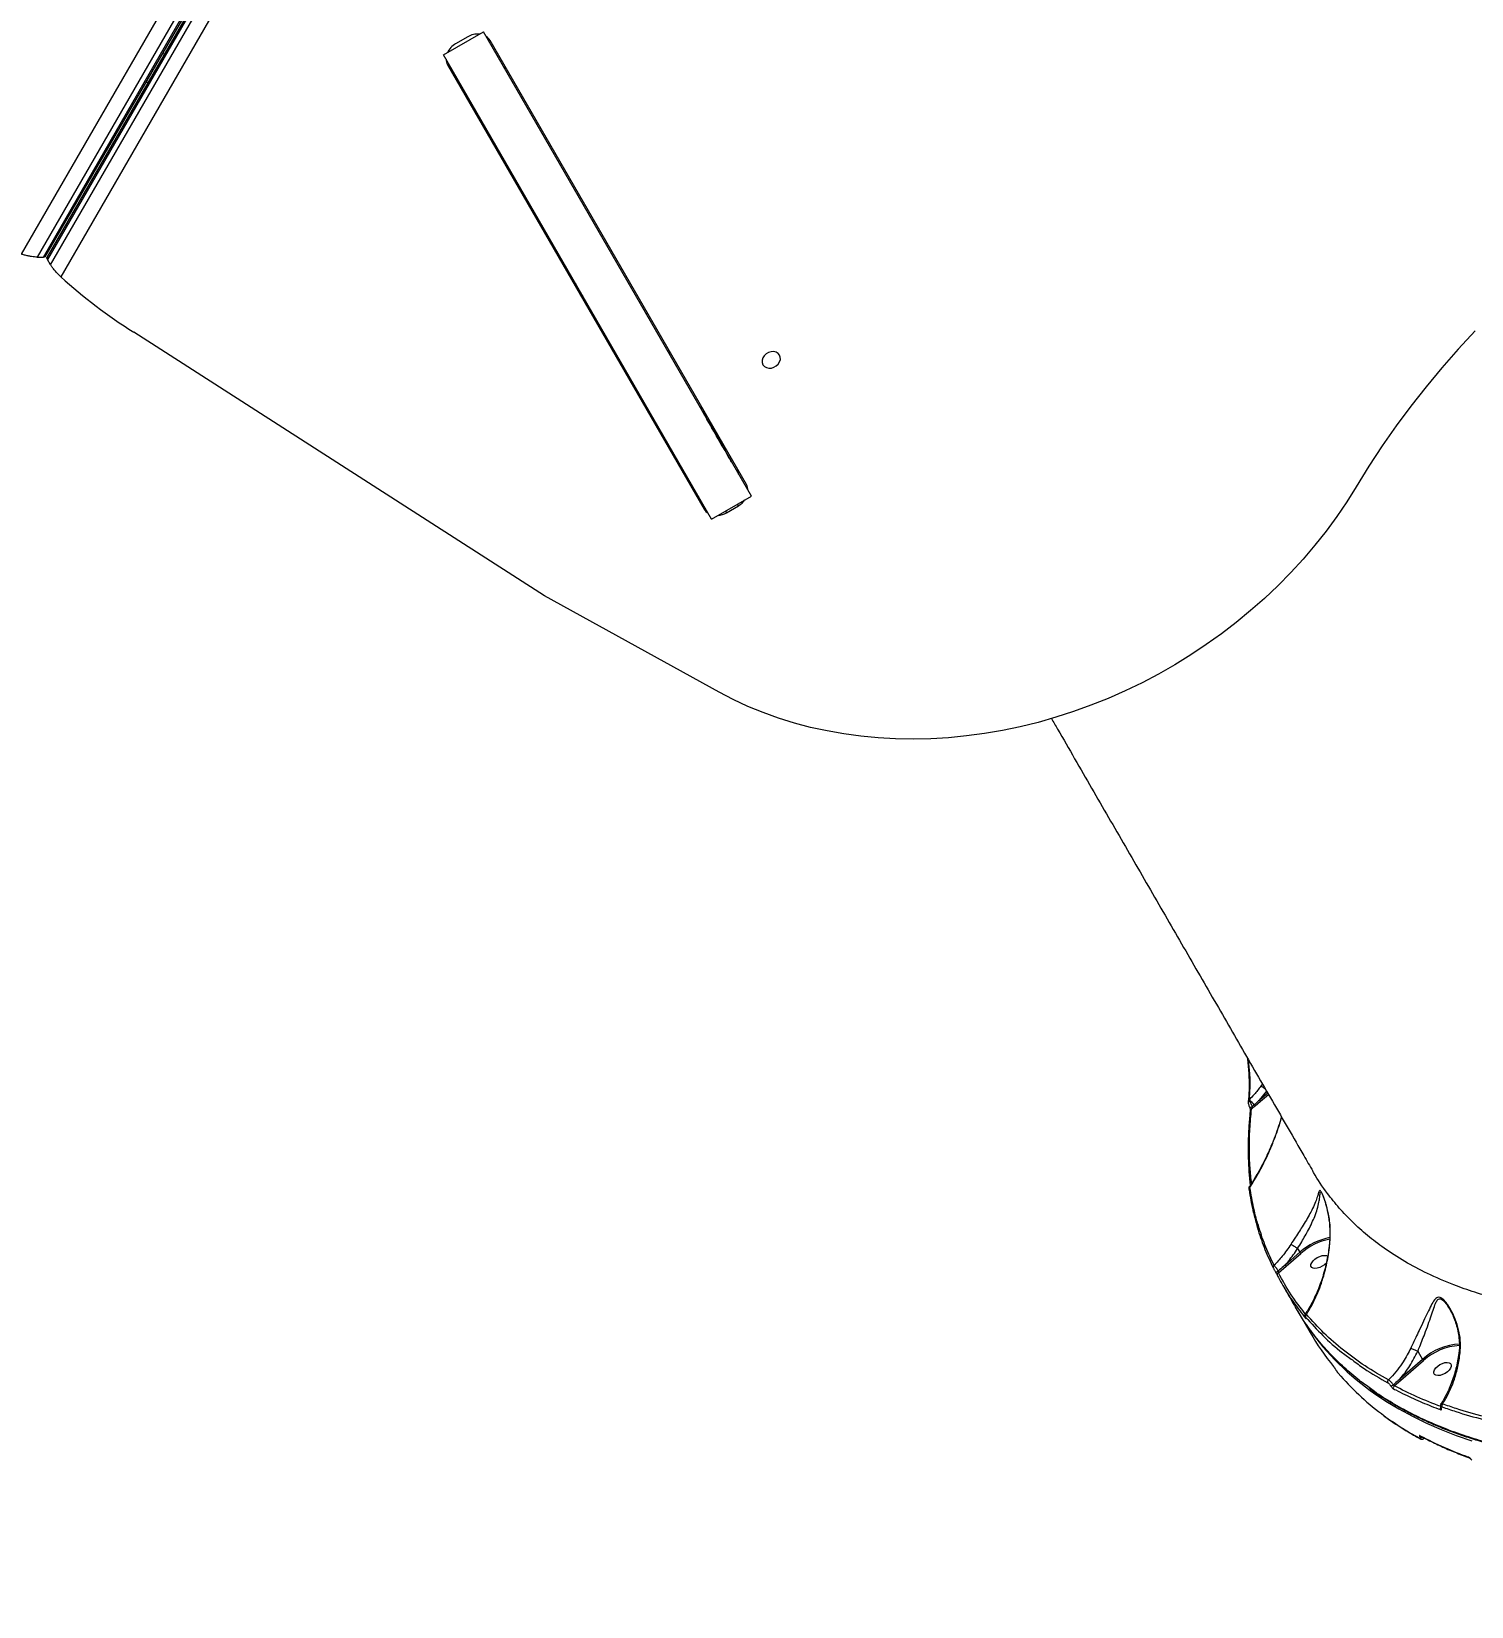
# Model space of a CAD drawing. Header units: millimetres. Extents: x -10881 to 8954, y -8695 to 5624.
# Drawn here: x 1445 to 2104, y -2748 to -2028 of the extents above; entities that cross this region are included whole.
import ezdxf

# ---------------------------------------------------------------- set-up
doc = ezdxf.new("R2010")
doc.units = ezdxf.units.MM
for name, color, linetype in [('DIKOM_ОБЪЕКТ', 7, 'Continuous'), ('DIKOM_РАЗМЕР_ЗОНА', 7, 'Continuous'), ('DIKOM_РАЗМЕР_ОБЪЕКТА', 7, 'Continuous')]:
    doc.layers.add(name, color=color, linetype=linetype)
doc.styles.add('style1', font='arial.ttf', dxfattribs={"width": 0.8})
doc.dimstyles.new('1-50', dxfattribs={"dimtxt": 300, "dimasz": 200, "dimexe": 100, "dimexo": 0, "dimgap": 100, "dimtad": 1, "dimtxsty": 'style1', "dimcen": 200, "dimclrd": 7, "dimclre": 7, "dimclrt": 7, "dimadec": 1, "dimazin": 2, "dimtfac": 1, "dimtmove": 0, "dimatfit": 2, "dimfxl": 0, "dimlwd": 25, "dimlwe": 18, "dimarcsym": 0})

# ---------------------------------------------------------------- blocks, each defined once
blk = doc.blocks.new('*D10')
at = {"layer": 'Defpoints', "color": 0, "transparency": 16777216}
for p in [(-7152.73, 2730.8), (7385.22, 911.28), (7385.22, -7693.77)]:
    blk.add_point(p, dxfattribs=at)
at = {"layer": 'DIKOM_РАЗМЕР_ОБЪЕКТА', "color": 7, "lineweight": 18, "transparency": 16777216}
for p, q in [((-7152.73, 2730.8), (-7152.73, -7793.77)), ((7385.22, 911.28), (7385.22, -7793.77))]:
    blk.add_line(p, q, dxfattribs=at)
at = {"layer": 'DIKOM_РАЗМЕР_ОБЪЕКТА', "color": 7, "lineweight": 25, "transparency": 16777216}
blk.add_line((-6952.73, -7693.77), (7185.22, -7693.77), dxfattribs=at)
at = {"layer": 'DIKOM_РАЗМЕР_ОБЪЕКТА', "color": 7, "transparency": 16777216}
for points in [[(-6952.73, -7660.43), (-6952.73, -7727.1), (-7152.73, -7693.77)], [(7185.22, -7660.43), (7185.22, -7727.1), (7385.22, -7693.77)]]:
    blk.add_solid(points, dxfattribs=at)
at = {"layer": 'DIKOM_РАЗМЕР_ОБЪЕКТА', "color": 7, "transparency": 16777216, "insert": (116.24, -7440.59), "char_height": 300, "attachment_point": 5, "style": 'style1'}
blk.add_mtext('14500', dxfattribs=at)
blk = doc.blocks.new('*D12')
at = {"layer": 'Defpoints', "color": 0, "transparency": 16777216}
for p in [(-9113.32, 3014.05), (8954.2, 2756.48), (8954.2, -8594.51)]:
    blk.add_point(p, dxfattribs=at)
at = {"layer": 'DIKOM_РАЗМЕР_ЗОНА', "color": 7, "lineweight": 18, "transparency": 16777216}
for p, q in [((-9113.32, 3014.05), (-9113.32, -8694.51)), ((8954.2, 2756.48), (8954.2, -8694.51))]:
    blk.add_line(p, q, dxfattribs=at)
at = {"layer": 'DIKOM_РАЗМЕР_ЗОНА', "color": 7, "lineweight": 25, "transparency": 16777216}
blk.add_line((-8913.32, -8594.51), (8754.2, -8594.51), dxfattribs=at)
at = {"layer": 'DIKOM_РАЗМЕР_ЗОНА', "color": 7, "transparency": 16777216}
for points in [[(-8913.32, -8561.18), (-8913.32, -8627.85), (-9113.32, -8594.51)], [(8754.2, -8561.18), (8754.2, -8627.85), (8954.2, -8594.51)]]:
    blk.add_solid(points, dxfattribs=at)
at = {"layer": 'DIKOM_РАЗМЕР_ЗОНА', "color": 7, "transparency": 16777216, "insert": (-79.56, -8341.34), "char_height": 300, "attachment_point": 5, "style": 'style1'}
blk.add_mtext('18000', dxfattribs=at)

msp = doc.modelspace()

# ---------------------------------------------------------------- linework, layer by layer
at = {"layer": 'DIKOM_ОБЪЕКТ', "color": 7, "linetype": 'Continuous', "lineweight": 15}
for p, q in [((1440.547, -2129.569), (1529.623, -1975.286)), ((1536.243, -1977.477), (1447.672, -2130.886)), ((1450.555, -2130.886), (1539.39, -1977.021)), ((1451.422, -2130.72), (1540.516, -1976.406)), ((1542.401, -1974.752), (1452.114, -2131.133)), ((1542.034, -1976.724), (1452.41, -2131.957)), ((1453.852, -2134.454), (1542.983, -1980.074)), ((1547.97, -1985.093), (1458.555, -2139.966)), ((1633.568, -2038.449), (1651.755, -2027.949)), ((1644.616, -2030.184), (1639.073, -2033.384)), ((1774.305, -2240.212), (1651.755, -2027.949)), ((1505.781, -2038.179), (1505.084, -2037.776)), ((1505.803, -2038.141), (1505.105, -2037.739)), ((1772.052, -2234.909), (1654.812, -2031.844)), ((1756.119, -2250.712), (1633.568, -2038.449)), ((1635.413, -2043.044), (1752.653, -2246.109)), ((1661.282, -2044.45), (1661.888, -2044.1)), ((1498.281, -2051.169), (1497.584, -2050.766)), ((1447.672, -2130.886), (1450.555, -2130.886)), ((1453.852, -2134.454), (1452.41, -2131.957)), ((1696.015, -2148.009), (1697.227, -2148.709)), ((1725.147, -2153.668), (1724.541, -2154.018)), ((1726.794, -2156.521), (1726.188, -2156.871)), ((1679.755, -2285.812), (1491.865, -2165.208)), ((1711.013, -2173.988), (1712.226, -2174.687)), ((1733.566, -2169.868), (1733.563, -2169.753)), ((1733.566, -2169.861), (1733.566, -2169.86)), ((1733.678, -2169.577), (1733.691, -2169.57)), ((1735.991, -2173.85), (1736.597, -2173.5)), ((1756.119, -2250.712), (1774.305, -2240.212)), ((1762.849, -2247.77), (1768.392, -2244.57)), ((1768.392, -2244.57), (1767.983, -2243.862)), ((1762.441, -2247.062), (1762.849, -2247.77)), ((1759.511, -2329.806), (1679.755, -2285.812)), ((2006.597, -2516.431), (2009.926, -2512.354)), ((2010.384, -2513.146), (2006.597, -2516.431)), ((2007.984, -2508.99), (2007.25, -2509.961)), ((2002.115, -2516.529), (2001.978, -2516.119)), ((2002.954, -2520.481), (2004.695, -2518.983)), ((2004.695, -2518.983), (2007.084, -2516.923)), ((2007.084, -2516.923), (2010.735, -2513.756)), ((2024.069, -2584.257), (2024.066, -2584.254)), ((2024.069, -2584.257), (2025.045, -2585.948)), ((2015.25, -2595.335), (2018.816, -2592.266)), ((2025.045, -2585.948), (2018.329, -2591.774)), ((2018.816, -2592.266), (2025.532, -2586.44)), ((2023.949, -2612.635), (2029.735, -2622.656)), ((2093.191, -2611.432), (2093.445, -2611.88)), ((2081.159, -2634.912), (2070.768, -2643.926)), ((2071.255, -2644.419), (2081.646, -2635.404)), ((2079.017, -2631.202), (2081.159, -2634.912)), ((2041.764, -2639.979), (2041.809, -2640.056)), ((2041.764, -2639.979), (2041.792, -2640.018)), ((2041.836, -2640.095), (2041.792, -2640.018)), ((2041.809, -2640.056), (2041.836, -2640.095)), ((2068.23, -2647.02), (2071.255, -2644.419)), ((2079.999, -2670.522), (2080.023, -2670.563)), ((2080.4, -2670.091), (2080.397, -2670.09)), ((2081.524, -2671.331), (2082.045, -2670.946))]:
    msp.add_line(p, q, dxfattribs=at)
at = {"layer": 'DIKOM_ОБЪЕКТ', "color": 7, "linetype": 'Continuous', "lineweight": 15, "flags": 128}
for points in [[(1694.193, -2143.454), (1693.4, -2142.996), (1692.981, -2142.754)], [(1692.983, -2142.757), (1693.398, -2142.997), (1694.195, -2143.457)], [(1694.218, -2143.497), (1693.375, -2143.01), (1693.005, -2142.797)], [(1693.007, -2142.8), (1693.373, -2143.011), (1694.22, -2143.5)], [(1697.22, -2148.696), (1696.13, -2148.067), (1696.007, -2147.996)], [(2105.266, -2164.592), (2097.519, -2172.956), (2090.027, -2181.493), (2082.8, -2190.195), (2075.843, -2199.054), (2069.164, -2208.061), (2062.77, -2217.206), (2056.666, -2226.481), (2050.859, -2235.876)], [(1779.555, -2180.106), (1780.216, -2180.894), (1781.132, -2181.44), (1782.229, -2181.699), (1783.418, -2181.651), (1784.603, -2181.3), (1785.687, -2180.674), (1786.584, -2179.824), (1787.22, -2178.818), (1787.543, -2177.738), (1787.528, -2176.672), (1787.176, -2175.706), (1786.516, -2174.918), (1785.6, -2174.372), (1784.503, -2174.112), (1783.314, -2174.16), (1782.129, -2174.511), (1781.044, -2175.137), (1780.148, -2175.988), (1779.512, -2176.994), (1779.189, -2178.073), (1779.203, -2179.139), (1779.555, -2180.106)], [(1765.318, -2224.631), (1765.225, -2224.471), (1764.952, -2223.997), (1764.504, -2223.222), (1763.894, -2222.166), (1763.139, -2220.858), (1762.259, -2219.334), (1761.278, -2217.636), (1760.224, -2215.81), (1759.124, -2213.905), (1758.009, -2211.974), (1756.91, -2210.07), (1755.855, -2208.243), (1754.875, -2206.545), (1753.995, -2205.021), (1753.24, -2203.713), (1752.631, -2202.657), (1752.183, -2201.882), (1751.91, -2201.407), (1751.818, -2201.248), (1751.91, -2201.407), (1752.184, -2201.881), (1752.632, -2202.657), (1753.241, -2203.713), (1753.997, -2205.021), (1754.876, -2206.544), (1755.857, -2208.242), (1756.911, -2210.069), (1758.011, -2211.973), (1759.126, -2213.904), (1760.225, -2215.809), (1761.28, -2217.635), (1762.26, -2219.333), (1763.14, -2220.857), (1763.895, -2222.165), (1764.504, -2223.221), (1764.952, -2223.997), (1765.226, -2224.471), (1765.318, -2224.631)], [(1761.063, -2217.389), (1760.971, -2217.228), (1760.7, -2216.758), (1760.27, -2216.014), (1759.714, -2215.051), (1759.072, -2213.94), (1758.393, -2212.763), (1757.726, -2211.609), (1757.122, -2210.562), (1756.624, -2209.7), (1756.27, -2209.087), (1756.087, -2208.769), (1756.087, -2208.768), (1756.27, -2209.087), (1756.624, -2209.699), (1757.122, -2210.561), (1757.726, -2211.608), (1758.393, -2212.762), (1759.072, -2213.939), (1759.714, -2215.05), (1760.27, -2216.014), (1760.7, -2216.758), (1760.971, -2217.228), (1761.063, -2217.389)], [(1761.188, -2217.203), (1761.095, -2217.043), (1760.824, -2216.573), (1760.394, -2215.829), (1759.837, -2214.866), (1759.196, -2213.754), (1758.517, -2212.578), (1757.85, -2211.423), (1757.246, -2210.376), (1756.748, -2209.514), (1756.394, -2208.902), (1756.211, -2208.583), (1756.211, -2208.583), (1756.395, -2208.902), (1756.749, -2209.514), (1757.246, -2210.376), (1757.851, -2211.423), (1758.517, -2212.578), (1759.197, -2213.754), (1759.838, -2214.865), (1760.394, -2215.829), (1760.824, -2216.573), (1761.095, -2217.043), (1761.188, -2217.203)], [(2050.859, -2235.876), (2046.559, -2242.762), (2041.971, -2249.527), (2037.105, -2256.161), (2031.968, -2262.651), (2026.57, -2268.986), (2020.919, -2275.156), (2015.026, -2281.149), (2008.901, -2286.955), (2002.555, -2292.563), (1995.998, -2297.965), (1989.242, -2303.151), (1982.3, -2308.112), (1975.181, -2312.838), (1967.901, -2317.322), (1960.47, -2321.557), (1952.902, -2325.534), (1945.21, -2329.247), (1937.407, -2332.689), (1929.508, -2335.854), (1921.525, -2338.737), (1913.473, -2341.333), (1905.366, -2343.638), (1897.217, -2345.646), (1889.041, -2347.355), (1880.853, -2348.762), (1872.666, -2349.864), (1864.495, -2350.66), (1856.354, -2351.148), (1848.256, -2351.327), (1840.217, -2351.196), (1832.251, -2350.757), (1824.37, -2350.01), (1816.589, -2348.956), (1808.921, -2347.596), (1801.38, -2345.934), (1793.979, -2343.973), (1786.73, -2341.715), (1779.647, -2339.164), (1772.741, -2336.326), (1766.025, -2333.205), (1759.511, -2329.806)], [(2001.496, -2516.711), (2001.497, -2516.702), (2001.51, -2516.633)], [(2002.052, -2519.545), (2002.115, -2519.611), (2002.251, -2519.652), (2002.444, -2519.648), (2002.677, -2519.6), (2002.932, -2519.511), (2003.188, -2519.388), (2003.425, -2519.242)], [(2037.226, -2590.891), (2036.397, -2591.663), (2035.346, -2592.378), (2034.202, -2592.931), (2033.056, -2593.276), (2032.001, -2593.386), (2031.124, -2593.251), (2030.495, -2592.884), (2030.166, -2592.312), (2030.162, -2591.584), (2030.484, -2590.757), (2031.106, -2589.899), (2031.978, -2589.079), (2033.029, -2588.364), (2033.029, -2588.364)], [(2033.029, -2588.364), (2034.174, -2587.811), (2035.32, -2587.466), (2036.374, -2587.356), (2037.252, -2587.49), (2037.828, -2587.809)], [(2013.879, -2594.878), (2013.944, -2594.945), (2014.057, -2594.98), (2014.211, -2594.981), (2014.397, -2594.946), (2014.603, -2594.879), (2014.818, -2594.783), (2015.03, -2594.664), (2015.224, -2594.528)], [(2023.949, -2612.635), (2024.069, -2612.842), (2025.367, -2615.021)], [(2089.144, -2637.327), (2090.289, -2636.775), (2091.435, -2636.43), (2092.489, -2636.32), (2093.366, -2636.454), (2093.995, -2636.822), (2094.325, -2637.393), (2094.328, -2638.122), (2094.006, -2638.949), (2093.384, -2639.807), (2092.512, -2640.627), (2091.461, -2641.342), (2090.316, -2641.895), (2089.17, -2642.24), (2088.116, -2642.35), (2087.239, -2642.215), (2086.61, -2641.847), (2086.28, -2641.276), (2086.276, -2640.548), (2086.598, -2639.721), (2087.221, -2638.863), (2088.093, -2638.043), (2089.144, -2637.327)], [(2057.178, -2649.084), (2058.807, -2650.252), (2064.439, -2654.028), (2070.344, -2657.592), (2076.516, -2660.941), (2082.95, -2664.072), (2089.64, -2666.984), (2096.582, -2669.672), (2103.768, -2672.136)]]:
    msp.add_lwpolyline(points, dxfattribs=at)
at = {"layer": 'DIKOM_ОБЪЕКТ', "color": 7, "linetype": 'Continuous', "lineweight": 15}
for centre, radius, start, end in [((1649.232, -2037.976), 9.057, 85.036796, 120.642109), ((1649.985, -2034.674), 5.596, 30.373203, 58.969067), ((1643.514, -2041.278), 9.057, 119.357891, 154.963204), ((1640.277, -2040.278), 5.596, 181.030933, 209.626797), ((1619.399, -1962.305), 239.655, 227.844052, 237.848759), ((1738.068, -2172.539), 2.456, 212.270831, 254.421751), ((1752.774, -2198.01), 2.456, 212.270831, 254.421751), ((1762.863, -2230.185), 5.596, 1.030933, 29.626797), ((1753.156, -2235.789), 5.596, 210.373203, 238.969067), ((1753.156, -2235.789), 5.596, 210.373203, 238.969067), ((1767.188, -2237.675), 5.596, 1.030933, 29.626797), ((1757.481, -2243.28), 5.596, 210.373203, 238.969067), ((1763.725, -2236.408), 9.402, 299.760131, 324.063532), ((1758.114, -2239.647), 9.402, 275.936468, 300.239869), ((2002.224, -2517.275), 0.754, 98.307872, 173.513697), ((2002.26, -2516.846), 0.78, 111.261769, 164.18597), ((1997.701, -2523.331), 8.108, 36.29806, 57.019351), ((2003.164, -2521.238), 0.786, 105.495214, 169.930056), ((2005.36, -2517.849), 1.315, 211.230067, 239.591295), ((2007.74, -2515.788), 1.311, 209.392752, 240.015331), ((2002.565, -2557.084), 0.807, 113.443667, 207.343284), ((2044.614, -2608.529), 29.881, 101.218498, 130.912466), ((2044.249, -2607.804), 28.403, 101.147148, 131.221033), ((2013.741, -2592.737), 0.906, 118.675474, 205.834266), ((2019.471, -2591.131), 1.311, 209.392752, 240.015331), ((2026.187, -2585.304), 1.311, 209.392653, 240.01575), ((2015.642, -2596.171), 0.923, 115.07601, 205.36257), ((2028.349, -2615.68), 0.802, 174.473268, 209.31028), ((2127.69, -2551.238), 120.606, 213.873928, 234.221865), ((2028.608, -2615.146), 0.978, 122.814564, 205.344668), ((2126.992, -2566.467), 112.321, 210.016519, 219.664749), ((2099.464, -2655.196), 27.322, 92.90695, 132.0637), ((2099.481, -2655.279), 26.704, 93.107313, 131.902018), ((2082.301, -2634.268), 1.311, 209.392653, 240.01575), ((2136.06, -2561.316), 122.963, 220.562286, 233.172027), ((2066.296, -2645.161), 1.102, 130.589015, 205.444612), ((2066.691, -2645.404), 1.606, 266.994049, 315.087081), ((2068.915, -2647.895), 1.111, 128.053688, 205.389723), ((2071.91, -2643.283), 1.311, 209.392752, 240.015331), ((2090.402, -2657.412), 1.15, 149.627615, 205.981727), ((2089.9, -2656.881), 0.437, 207.742201, 245.299938), ((2091.115, -2656.136), 1.169, 134.981736, 205.843919), ((2148.075, -2545.549), 142.786, 233.105157, 241.500696), ((2080.551, -2670.69), 0.696, 209.47972, 241.255503), ((2080.335, -2669.461), 1.113, 252.447405, 304.118474), ((2080.36, -2669.49), 1.124, 252.553253, 305.194787), ((2161.282, -2516.951), 173.078, 242.035255, 250.032133), ((2080.726, -2669.478), 0.694, 209.437954, 241.632837), ((2102.766, -2679.298), 0.673, 208.962854, 249.570724)]:
    msp.add_arc(centre, radius, start, end, dxfattribs=at)
for points, knots in [([(1447.672, -2130.886), (1447.322, -2130.873), (1446.621, -2130.848), (1445.137, -2130.649), (1443.504, -2130.349), (1441.888, -2129.974), (1440.973, -2129.698), (1440.547, -2129.569)], [0, 0, 0, 0, 0.1967625, 0.3933101, 0.5957749, 0.8115744, 1, 1, 1, 1]), ([(1451.401, -2130.709), (1451.405, -2130.717), (1451.461, -2130.817), (1451.118, -2130.87), (1450.687, -2130.882), (1450.555, -2130.886)], [0, 0, 0, 0, 0.0585596, 0.7115401, 1, 1, 1, 1]), ([(1452.41, -2131.957), (1452.278, -2131.709), (1452.061, -2131.302), (1452.135, -2131.2), (1452.164, -2131.16)], [0, 0, 0, 0, 0.6075263, 1, 1, 1, 1]), ([(1458.555, -2139.966), (1458.148, -2139.581), (1457.333, -2138.81), (1456.036, -2137.384), (1454.904, -2136.005), (1454.194, -2135.021), (1453.932, -2134.587), (1453.852, -2134.454)], [0, 0, 0, 0, 0.2341182, 0.4684685, 0.6951945, 0.9066068, 1, 1, 1, 1]), ([(1911.46, -2341.814), (1912.412, -2343.463), (1915.97, -2349.625), (1922.109, -2360.258), (1929.874, -2373.706), (1937.606, -2387.098), (1945.305, -2400.433), (1952.967, -2413.703), (1960.589, -2426.904), (1968.167, -2440.03), (1975.7, -2453.077), (1983.184, -2466.039), (1990.616, -2478.91), (1997.993, -2491.686), (2005.312, -2504.362), (2012.57, -2516.933), (2019.762, -2529.389), (2025.912, -2540.04), (2029.635, -2546.488), (2031.009, -2548.868)], [0, 0, 0, 0, 0.0229022, 0.0855964, 0.1482906, 0.2109847, 0.273679, 0.3363732, 0.3990675, 0.4617618, 0.5244562, 0.5871506, 0.6498451, 0.7125396, 0.7752342, 0.8379288, 0.9006236, 0.9633184, 1, 1, 1, 1]), ([(2001.006, -2496.905), (2001.054, -2497.267), (2001.257, -2498.801), (2001.504, -2501.401), (2001.746, -2504.686), (2001.868, -2507.824), (2001.885, -2510.804), (2001.783, -2513.565), (2001.65, -2515.513), (2001.521, -2516.453), (2001.496, -2516.631)], [0, 0, 0, 0, 0.0463593, 0.1965127, 0.3482294, 0.5012527, 0.6552247, 0.8096925, 0.9640083, 1, 1, 1, 1]), ([(2001.978, -2516.119), (2002.13, -2514.382), (2002.36, -2511.754), (2002.345, -2507.583), (2002.21, -2503.464), (2001.874, -2500.134), (2001.663, -2498.043)], [0, 0, 0, 0, 0.34443459, 0.52115525, 0.69917115, 1, 1, 1, 1]), ([(2007.25, -2509.961), (2006.25, -2511.268), (2004.591, -2513.437), (2002.721, -2515.356), (2001.978, -2516.119)], [0, 0, 0, 0, 0.6025843, 1, 1, 1, 1]), ([(2007.25, -2509.961), (2007.272, -2509.97), (2007.398, -2510.022), (2007.72, -2510.181), (2008.286, -2510.521), (2008.857, -2510.903), (2009.176, -2511.15), (2009.276, -2511.227)], [0, 0, 0, 0, 0.0474664, 0.2659109, 0.5652194, 0.8645267, 1, 1, 1, 1]), ([(2001.513, -2516.593), (2001.497, -2516.697), (2001.468, -2516.886), (2001.485, -2517.103), (2001.492, -2517.2)], [0, 0, 0, 0, 0.5522307, 1, 1, 1, 1]), ([(2001.481, -2517.19), (2001.481, -2517.259), (2001.482, -2517.569), (2001.556, -2518.109), (2001.701, -2518.596), (2001.76, -2518.795)], [0, 0, 0, 0, 0.1451744, 0.6502111, 1, 1, 1, 1]), ([(2001.76, -2518.795), (2001.773, -2518.846), (2001.841, -2519.105), (2001.96, -2519.347), (2002.056, -2519.542)], [0, 0, 0, 0, 0.1956637, 1, 1, 1, 1]), ([(2002.987, -2554.421), (2002.73, -2552.052), (2002.166, -2546.867), (2001.927, -2538.59), (2002.104, -2529.667), (2002.671, -2523.544), (2002.954, -2520.481)], [0, 0, 0, 0, 0.218446, 0.4781304, 0.7388855, 1, 1, 1, 1]), ([(2002.054, -2519.55), (2002.057, -2519.556), (2002.086, -2519.61), (2002.149, -2519.758), (2002.235, -2519.999), (2002.319, -2520.312), (2002.383, -2520.671), (2002.401, -2520.974), (2002.391, -2521.068), (2002.387, -2521.102)], [0, 0, 0, 0, 0.0143438, 0.1112516, 0.229029, 0.384443, 0.5897553, 0.8509869, 1, 1, 1, 1]), ([(2003.425, -2519.242), (2003.341, -2519.096), (2003.137, -2518.741), (2002.79, -2518.072), (2002.401, -2517.256), (2002.215, -2516.784), (2002.115, -2516.529)], [0, 0, 0, 0, 0.1615998, 0.3913493, 0.6724107, 1, 1, 1, 1]), ([(2002.954, -2520.481), (2003.036, -2520.358), (2003.186, -2520.133), (2003.344, -2519.79), (2003.422, -2519.529), (2003.439, -2519.374), (2003.436, -2519.295), (2003.428, -2519.259), (2003.425, -2519.242)], [0, 0, 0, 0, 0.353522, 0.6499815, 0.8418518, 0.9245967, 0.964444, 1, 1, 1, 1]), ([(2004.236, -2518.531), (2003.996, -2518.741), (2003.726, -2518.978), (2003.455, -2519.215), (2003.425, -2519.242)], [0, 0, 0, 0, 0.8864582, 1, 1, 1, 1]), ([(2006.597, -2516.431), (2006.36, -2516.645), (2005.577, -2517.349), (2004.787, -2518.045), (2004.236, -2518.531)], [0, 0, 0, 0, 0.3030034, 1, 1, 1, 1]), ([(2002.419, -2521.105), (2002.354, -2521.636), (2002.007, -2524.474), (2001.66, -2529.516), (2001.391, -2536.215), (2001.441, -2542.776), (2001.746, -2549.169), (2002.187, -2553.311), (2002.405, -2555.357)], [0, 0, 0, 0, 0.044423, 0.2374735, 0.4300425, 0.6219023, 0.8132319, 1, 1, 1, 1]), ([(2016.691, -2524.07), (2016.27, -2525.459), (2015.369, -2528.431), (2013.752, -2532.897), (2011.871, -2537.553), (2009.738, -2542.269), (2007.399, -2546.95), (2004.87, -2551.439), (2003.059, -2554.452), (2002.056, -2555.892), (2001.978, -2556.004)], [0, 0, 0, 0, 0.1172984, 0.2508286, 0.3900752, 0.5353831, 0.6882927, 0.8393145, 0.9874934, 1, 1, 1, 1]), ([(2002.244, -2556.344), (2003.241, -2554.758), (2005.238, -2551.581), (2008.005, -2546.452), (2010.602, -2541.066), (2013.293, -2534.66), (2015.347, -2528.998), (2016.45, -2525.133), (2016.732, -2524.142)], [0, 0, 0, 0, 0.1681008, 0.3368141, 0.5074068, 0.6786473, 0.9175925, 1, 1, 1, 1]), ([(2406.606, -2558.577), (2400.083, -2561.572), (2387.278, -2567.452), (2368.079, -2575.393), (2349.024, -2582.66), (2329.914, -2589.262), (2310.452, -2595.295), (2293.047, -2600.041), (2277.697, -2603.729), (2263.782, -2606.706), (2249.13, -2609.402), (2233.822, -2611.704), (2217.608, -2613.577), (2200.619, -2614.845), (2183.171, -2615.316), (2166.933, -2614.936), (2151.88, -2613.814), (2138.494, -2612.109), (2126.274, -2609.899), (2115.335, -2607.334), (2105.05, -2604.334), (2094.332, -2600.554), (2083.569, -2595.902), (2072.954, -2590.256), (2063.879, -2584.422), (2055.93, -2578.346), (2049.123, -2572.229), (2043.006, -2565.812), (2037.044, -2558.327), (2033.021, -2552.679), (2031.155, -2549.073), (2031.04, -2548.851)], [0, 0, 0, 0, 0.0404246, 0.0793458, 0.118267, 0.1577577, 0.1972483, 0.2389848, 0.2666403, 0.2942958, 0.3278319, 0.3613868, 0.3949229, 0.4364534, 0.477984, 0.5184404, 0.5555097, 0.592579, 0.624506, 0.656433, 0.6867923, 0.7171517, 0.7576747, 0.7948046, 0.8319345, 0.8639129, 0.8958912, 0.9262988, 0.9567063, 0.9973305, 1, 1, 1, 1]), ([(2001.932, -2555.969), (2001.887, -2556.046), (2001.788, -2556.215), (2001.728, -2556.502), (2001.71, -2556.822), (2001.744, -2557.065), (2001.764, -2557.208)], [0, 0, 0, 0, 0.165282, 0.3623714, 0.6242535, 1, 1, 1, 1]), ([(2002.244, -2556.344), (2002.193, -2556.276), (2002.027, -2556.054), (2001.902, -2555.9), (2001.933, -2555.974), (2001.935, -2555.979)], [0, 0, 0, 0, 0.29430735, 0.95569969, 1, 1, 1, 1]), ([(2013.306, -2591.941), (2012.009, -2589.183), (2009.411, -2583.662), (2006.354, -2574.91), (2003.865, -2565.843), (2002.785, -2559.512), (2002.244, -2556.344)], [0, 0, 0, 0, 0.2488778, 0.4982001, 0.7488729, 1, 1, 1, 1]), ([(2001.849, -2557.454), (2002.384, -2560.602), (2003.456, -2566.901), (2005.933, -2575.965), (2008.994, -2584.768), (2011.614, -2590.342), (2012.926, -2593.132)], [0, 0, 0, 0, 0.2488775, 0.4981997, 0.7488727, 1, 1, 1, 1]), ([(2038.955, -2578.309), (2038.929, -2576.384), (2038.878, -2572.491), (2037.955, -2567.389), (2036.949, -2563.669), (2036.152, -2561.304), (2035.529, -2559.705), (2034.941, -2558.45), (2034.454, -2557.722), (2034.126, -2557.655), (2033.791, -2558.167), (2033.411, -2559.464), (2032.73, -2561.614), (2031.683, -2564.305), (2030.255, -2567.295), (2028.533, -2570.42), (2026.761, -2573.342), (2024.888, -2576.264), (2022.952, -2579.199), (2021.629, -2581.254), (2020.929, -2582.341)], [0, 0, 0, 0, 0.0863528, 0.1746778, 0.2336182, 0.263513, 0.2941178, 0.3212048, 0.3485628, 0.3826678, 0.4154277, 0.48443, 0.5550149, 0.6333671, 0.7133068, 0.776075, 0.840408, 0.8905399, 0.9421323, 1, 1, 1, 1]), ([(2024.066, -2584.254), (2024.066, -2584.253), (2024.682, -2583.217), (2025.872, -2581.242), (2027.548, -2578.38), (2029.14, -2575.49), (2030.627, -2572.502), (2032.002, -2569.284), (2033.09, -2566.09), (2033.794, -2563.176), (2034.177, -2560.737), (2034.329, -2559.184), (2034.496, -2558.442), (2034.706, -2558.36), (2034.961, -2558.702), (2035.087, -2558.93), (2035.088, -2558.933)], [0, 0, 0, 0, 0.00002009, 0.08361086, 0.15784009, 0.23416147, 0.32885807, 0.42582239, 0.54476631, 0.66592377, 0.76946175, 0.8745559, 0.92168371, 0.96879631, 0.99964777, 1, 1, 1, 1]), ([(2035.087, -2558.933), (2035.094, -2558.945), (2035.135, -2559.014), (2035.314, -2559.367), (2035.595, -2560.003), (2035.971, -2560.954), (2036.415, -2562.207), (2036.94, -2563.869), (2037.513, -2565.99), (2038.09, -2568.645), (2038.574, -2571.759), (2038.871, -2575.048), (2038.83, -2577.276), (2038.811, -2578.308)], [0, 0, 0, 0, 0.0075963, 0.0446297, 0.0910552, 0.1467963, 0.2140723, 0.2963764, 0.4053667, 0.5326837, 0.6849326, 0.8541078, 1, 1, 1, 1]), ([(2020.929, -2582.341), (2019.681, -2584.2), (2017.368, -2587.646), (2014.587, -2590.587), (2013.306, -2591.941)], [0, 0, 0, 0, 0.5395119, 1, 1, 1, 1]), ([(2018.329, -2591.774), (2018.862, -2591.17), (2020.931, -2588.824), (2022.732, -2586.203), (2024.069, -2584.257)], [0, 0, 0, 0, 0.2578198, 1, 1, 1, 1]), ([(2020.929, -2582.341), (2020.95, -2582.349), (2021.087, -2582.403), (2021.433, -2582.567), (2022.05, -2582.908), (2022.762, -2583.343), (2023.477, -2583.817), (2023.87, -2584.108), (2024.066, -2584.254)], [0, 0, 0, 0, 0.0318926, 0.2096931, 0.4072704, 0.6048471, 0.8024235, 1, 1, 1, 1]), ([(2038.794, -2578.308), (2038.785, -2578.691), (2038.748, -2580.291), (2038.479, -2583.132), (2037.985, -2586.839), (2037.271, -2590.591), (2036.355, -2594.359), (2035.236, -2598.109), (2033.919, -2601.8), (2032.411, -2605.411), (2030.719, -2608.884), (2029.076, -2611.862), (2027.944, -2613.574), (2027.485, -2614.267)], [0, 0, 0, 0, 0.0284443, 0.118782, 0.2118445, 0.3077194, 0.4063104, 0.507313, 0.6102002, 0.7146252, 0.821152, 0.9275789, 1, 1, 1, 1]), ([(2028.078, -2614.324), (2028.364, -2613.872), (2029.381, -2612.268), (2031.019, -2609.332), (2032.9, -2605.387), (2034.583, -2601.168), (2036.353, -2595.758), (2037.653, -2590.295), (2038.477, -2584.909), (2038.83, -2581.332), (2038.922, -2579.12), (2038.955, -2578.309)], [0, 0, 0, 0, 0.0465622, 0.1656505, 0.2855042, 0.4078197, 0.5310185, 0.732778, 0.835954, 0.9398838, 1, 1, 1, 1]), ([(2038.955, -2578.309), (2038.939, -2578.309), (2038.844, -2578.306), (2038.832, -2578.307), (2038.822, -2578.308)], [0, 0, 0, 0, 0.1743168, 1, 1, 1, 1]), ([(2015.224, -2594.528), (2015.07, -2594.291), (2014.752, -2593.802), (2014.209, -2593.043), (2013.687, -2592.366), (2013.433, -2592.082), (2013.306, -2591.941)], [0, 0, 0, 0, 0.2380039, 0.4906779, 0.7462862, 1, 1, 1, 1]), ([(2018.329, -2591.774), (2018.092, -2591.988), (2017.064, -2592.914), (2016.024, -2593.827), (2015.224, -2594.528)], [0, 0, 0, 0, 0.2307565, 1, 1, 1, 1]), ([(2494.079, -2588.982), (2490.1, -2591.246), (2481.081, -2596.38), (2466.849, -2604.039), (2451.383, -2611.968), (2435.765, -2619.545), (2419.913, -2626.814), (2403.887, -2633.731), (2387.676, -2640.292), (2371.424, -2646.431), (2355.35, -2652.067), (2339.524, -2657.191), (2323.932, -2661.825), (2308.413, -2666.019), (2292.883, -2669.79), (2277.409, -2673.108), (2261.984, -2675.963), (2246.751, -2678.322), (2231.914, -2680.154), (2217.528, -2681.47), (2203.572, -2682.292), (2189.901, -2682.63), (2176.444, -2682.477), (2163.265, -2681.822), (2150.366, -2680.649), (2137.869, -2678.961), (2126.081, -2676.809), (2115.015, -2674.24), (2104.631, -2671.292), (2094.677, -2667.903), (2085.112, -2664.049), (2075.972, -2659.742), (2067.314, -2654.931), (2060.918, -2650.963), (2057.595, -2648.457), (2056.795, -2647.853)], [0, 0, 0, 0, 0.0243786, 0.0552569, 0.0861352, 0.1172279, 0.1483207, 0.18009, 0.2118592, 0.2438622, 0.2758653, 0.3067436, 0.3376219, 0.3687146, 0.3998074, 0.4315767, 0.463346, 0.495349, 0.527352, 0.5582303, 0.5891086, 0.6202014, 0.6512942, 0.6830635, 0.7148327, 0.7468358, 0.7788388, 0.8086119, 0.8383851, 0.8683504, 0.8983156, 0.9288846, 0.9594535, 0.9902306, 1, 1, 1, 1]), ([(2056.941, -2648.116), (2057.123, -2648.253), (2058.987, -2649.662), (2062.763, -2652.164), (2068.28, -2655.601), (2074.05, -2658.821), (2080.042, -2661.847), (2086.265, -2664.674), (2092.714, -2667.302), (2099.391, -2669.732), (2106.296, -2671.963), (2113.429, -2673.995), (2120.79, -2675.828), (2128.366, -2677.458), (2136.136, -2678.882), (2144.074, -2680.094), (2152.169, -2681.091), (2160.412, -2681.874), (2168.807, -2682.444), (2177.356, -2682.801), (2186.061, -2682.945), (2194.926, -2682.878), (2203.951, -2682.598), (2213.14, -2682.105), (2222.498, -2681.399), (2232.013, -2680.48), (2241.653, -2679.352), (2251.38, -2678.017), (2261.166, -2676.48), (2271.011, -2674.742), (2280.917, -2672.803), (2290.887, -2670.662), (2300.926, -2668.319), (2311.035, -2665.774), (2321.217, -2663.025), (2331.475, -2660.073), (2341.814, -2656.915), (2352.229, -2653.552), (2362.692, -2649.994), (2373.16, -2646.254), (2383.597, -2642.344), (2393.993, -2638.27), (2404.353, -2634.03), (2414.68, -2629.622), (2424.979, -2625.046), (2435.253, -2620.3), (2445.503, -2615.383), (2455.733, -2610.294), (2465.947, -2605.032), (2476.143, -2599.589), (2485.614, -2594.382), (2491.648, -2590.923), (2494.318, -2589.393)], [0, 0, 0, 0, 0.0022082, 0.0226737, 0.043085, 0.0634585, 0.0838103, 0.1041567, 0.1245123, 0.1448892, 0.1653033, 0.1857705, 0.2063068, 0.2269217, 0.247524, 0.2680804, 0.2885446, 0.3089396, 0.3292884, 0.349614, 0.3699394, 0.3902827, 0.4106642, 0.4311069, 0.451634, 0.4722683, 0.4929428, 0.5135312, 0.5340189, 0.5544291, 0.5747851, 0.5951102, 0.6154275, 0.6357577, 0.6561188, 0.6765339, 0.6970262, 0.7176188, 0.7382909, 0.7589167, 0.7794277, 0.7998544, 0.8202199, 0.8405475, 0.8608605, 0.8811819, 0.9015273, 0.9219199, 0.942383, 0.9629396, 0.9835988, 1, 1, 1, 1]), ([(2012.926, -2593.132), (2012.98, -2593.238), (2013.088, -2593.45), (2013.338, -2593.913), (2013.615, -2594.415), (2013.793, -2594.727), (2013.879, -2594.878)], [0, 0, 0, 0, 0.2583542, 0.5167488, 0.7678077, 1, 1, 1, 1]), ([(2013.879, -2594.878), (2013.962, -2595.024), (2014.134, -2595.327), (2014.403, -2595.813), (2014.647, -2596.261), (2014.754, -2596.465), (2014.807, -2596.567)], [0, 0, 0, 0, 0.23386684, 0.48249374, 0.74133633, 1, 1, 1, 1]), ([(2014.807, -2596.567), (2014.966, -2596.871), (2015.76, -2598.395), (2018.064, -2602.543), (2022.012, -2608.852), (2025.769, -2613.664), (2027.65, -2616.073)], [0, 0, 0, 0, 0.0441412, 0.2207137, 0.6100127, 1, 1, 1, 1]), ([(2015.25, -2595.335), (2015.267, -2595.272), (2015.298, -2595.151), (2015.308, -2594.931), (2015.288, -2594.732), (2015.253, -2594.598), (2015.231, -2594.544), (2015.224, -2594.528)], [0, 0, 0, 0, 0.2917252, 0.5672696, 0.8036517, 0.944118, 1, 1, 1, 1]), ([(2027.573, -2614.13), (2025.352, -2611.264), (2020.734, -2605.304), (2017.124, -2598.741), (2015.25, -2595.335)], [0, 0, 0, 0, 0.4809396, 1, 1, 1, 1]), ([(2017.263, -2601.056), (2017.873, -2602.112), (2019.831, -2605.504), (2021.759, -2608.843), (2023.087, -2611.142)], [0, 0, 0, 0, 0.31161093, 1, 1, 1, 1]), ([(2098.374, -2631.989), (2098.471, -2630.436), (2098.667, -2627.29), (2097.99, -2622.504), (2096.678, -2617.717), (2094.869, -2613.482), (2093.111, -2610.46), (2091.713, -2608.577), (2090.524, -2607.308), (2089.192, -2606.43), (2088.102, -2606.447), (2087.282, -2606.98), (2086.282, -2608.097), (2085.08, -2610.258), (2083.49, -2613.572), (2081.686, -2617.409), (2079.843, -2621.256), (2078.046, -2624.978), (2076.748, -2627.685), (2076.005, -2629.29), (2075.803, -2629.726)], [0, 0, 0, 0, 0.0704036, 0.1427031, 0.2195593, 0.2979651, 0.3555927, 0.3848666, 0.4149661, 0.4491209, 0.4886795, 0.5172627, 0.546521, 0.6240214, 0.7036981, 0.7828119, 0.8640045, 0.920468, 0.9784132, 1, 1, 1, 1]), ([(2056.795, -2647.853), (2055.037, -2646.581), (2050.697, -2643.44), (2044.431, -2637.948), (2037.903, -2631.443), (2032.007, -2624.497), (2027.03, -2617.737), (2024.328, -2613.124), (2023.147, -2611.107)], [0, 0, 0, 0, 0.1242181, 0.3068024, 0.4893867, 0.6732393, 0.8570918, 1, 1, 1, 1]), ([(2028.078, -2614.324), (2027.979, -2614.279), (2027.75, -2614.176), (2027.554, -2614.167), (2027.521, -2614.262), (2027.513, -2614.284)], [0, 0, 0, 0, 0.3707503, 0.8591051, 1, 1, 1, 1]), ([(2079.013, -2631.197), (2079.013, -2631.197), (2079.184, -2630.771), (2079.812, -2629.216), (2080.897, -2626.534), (2082.349, -2622.841), (2083.809, -2618.91), (2085.155, -2614.985), (2086.315, -2611.476), (2087.158, -2609.142), (2087.918, -2607.854), (2088.485, -2607.279), (2089.074, -2607.142), (2089.74, -2607.316), (2090.228, -2607.624), (2090.956, -2608.271), (2091.726, -2609.156), (2092.584, -2610.318), (2093.031, -2611.138), (2093.191, -2611.432)], [0, 0, 0, 0, 0.0000498, 0.0328321, 0.1201518, 0.2096753, 0.3332038, 0.4597917, 0.579656, 0.7018727, 0.7439731, 0.7868785, 0.8292642, 0.8422294, 0.8803859, 0.8894529, 0.9314933, 0.9755076, 1, 1, 1, 1]), ([(2093.222, -2611.417), (2093.291, -2611.527), (2093.707, -2612.189), (2094.492, -2613.712), (2095.558, -2616.06), (2096.553, -2618.885), (2097.357, -2621.983), (2097.892, -2625.186), (2098.052, -2628.37), (2098.012, -2630.658), (2097.811, -2631.865), (2097.778, -2632.065)], [0, 0, 0, 0, 0.0191949, 0.1152646, 0.2426297, 0.3838592, 0.5322339, 0.6862641, 0.8325033, 0.9722814, 1, 1, 1, 1]), ([(2027.496, -2614.272), (2027.494, -2614.274), (2027.423, -2614.349), (2027.364, -2614.537), (2027.317, -2614.786), (2027.334, -2615.004), (2027.378, -2615.186), (2027.461, -2615.403), (2027.556, -2615.598), (2027.67, -2615.797), (2027.693, -2615.837)], [0, 0, 0, 0, 0.005091, 0.1508075, 0.2762953, 0.3885229, 0.4938209, 0.6212798, 0.9231011, 1, 1, 1, 1]), ([(2027.685, -2615.815), (2027.635, -2615.722), (2027.536, -2615.537), (2027.478, -2615.384), (2027.491, -2615.334), (2027.577, -2615.397), (2027.679, -2615.514), (2027.724, -2615.565)], [0, 0, 0, 0, 0.188925, 0.3774349, 0.5791838, 0.8164502, 1, 1, 1, 1]), ([(2027.65, -2615.763), (2027.684, -2615.825), (2027.743, -2615.934), (2027.774, -2616.005), (2027.773, -2616.001), (2027.772, -2616)], [0, 0, 0, 0, 0.50137115, 0.87427405, 1, 1, 1, 1]), ([(2027.65, -2616.073), (2027.695, -2616.126), (2027.8, -2616.25), (2027.887, -2616.315), (2027.898, -2616.261), (2027.838, -2616.102), (2027.736, -2615.911), (2027.685, -2615.815)], [0, 0, 0, 0, 0.1825282, 0.4237843, 0.6274648, 0.8134356, 1, 1, 1, 1]), ([(2027.724, -2615.565), (2030.305, -2618.426), (2035.474, -2624.156), (2042.698, -2630.652), (2047.553, -2634.105), (2049.092, -2635.199)], [0, 0, 0, 0, 0.405155, 0.8114336, 1, 1, 1, 1]), ([(2065.579, -2644.324), (2061.951, -2642.232), (2054.685, -2638.042), (2044.903, -2630.841), (2035.879, -2623.022), (2030.681, -2617.226), (2028.078, -2614.324)], [0, 0, 0, 0, 0.2482526, 0.4971936, 0.7482408, 1, 1, 1, 1]), ([(2049.092, -2635.199), (2050.846, -2636.521), (2055.859, -2640.3), (2061.581, -2643.533), (2065.301, -2645.634)], [0, 0, 0, 0, 0.3499051, 1, 1, 1, 1]), ([(2075.803, -2629.726), (2074.72, -2631.868), (2072.937, -2635.394), (2069.731, -2639.82), (2067.393, -2642.529), (2065.948, -2643.959), (2065.579, -2644.324)], [0, 0, 0, 0, 0.3957843, 0.6516337, 0.9109959, 1, 1, 1, 1]), ([(2070.768, -2643.926), (2071.577, -2642.968), (2073.201, -2641.044), (2076.122, -2636.892), (2077.863, -2633.471), (2079.017, -2631.202)], [0, 0, 0, 0, 0.25040122, 0.50286617, 1, 1, 1, 1]), ([(2075.803, -2629.726), (2075.828, -2629.737), (2075.938, -2629.786), (2076.246, -2629.925), (2076.815, -2630.184), (2077.574, -2630.531), (2078.353, -2630.891), (2078.793, -2631.095), (2079.013, -2631.197)], [0, 0, 0, 0, 0.035214, 0.1540698, 0.365553, 0.5770355, 0.7885178, 1, 1, 1, 1]), ([(2079.017, -2631.202), (2079.016, -2631.201), (2079.015, -2631.199), (2079.013, -2631.198), (2079.013, -2631.197)], [0, 0, 0, 0, 0.65633916, 1, 1, 1, 1]), ([(2097.774, -2632.066), (2097.773, -2632.077), (2097.647, -2633.284), (2097.214, -2635.658), (2096.462, -2639.164), (2095.49, -2642.598), (2094.336, -2645.926), (2093.008, -2649.116), (2091.509, -2652.104), (2090.318, -2654.221), (2089.591, -2655.26), (2089.458, -2655.45)], [0, 0, 0, 0, 0.00123938, 0.13637799, 0.27329337, 0.41164567, 0.55097801, 0.69075307, 0.83026587, 0.96895834, 1, 1, 1, 1]), ([(2090.289, -2655.309), (2090.962, -2654.229), (2092.359, -2651.988), (2094.183, -2648.172), (2095.931, -2643.578), (2097.459, -2638.187), (2098.067, -2634.07), (2098.374, -2631.989)], [0, 0, 0, 0, 0.1665418, 0.3455483, 0.526757, 0.7607811, 1, 1, 1, 1]), ([(2098.374, -2631.989), (2098.344, -2631.989), (2098.16, -2631.991), (2097.91, -2632.01), (2097.878, -2632.056), (2097.863, -2632.076)], [0, 0, 0, 0, 0.0938558, 0.5863265, 1, 1, 1, 1]), ([(2041.792, -2640.018), (2041.76, -2639.965), (2041.652, -2639.78), (2041.427, -2639.42), (2041.123, -2638.964), (2040.797, -2638.501), (2040.623, -2638.281), (2040.528, -2638.161)], [0, 0, 0, 0, 0.0796272, 0.2757181, 0.4707552, 0.7105349, 1, 1, 1, 1]), ([(2042.645, -2641.276), (2042.58, -2641.196), (2042.466, -2641.055), (2042.256, -2640.758), (2042.067, -2640.474), (2041.925, -2640.248), (2041.857, -2640.13), (2041.836, -2640.095)], [0, 0, 0, 0, 0.3025704, 0.534681, 0.7254608, 0.9171004, 1, 1, 1, 1]), ([(2065.301, -2645.634), (2065.394, -2645.694), (2065.58, -2645.812), (2065.919, -2646.13), (2066.255, -2646.509), (2066.483, -2646.816), (2066.587, -2646.978), (2066.607, -2647.008)], [0, 0, 0, 0, 0.2363546, 0.4725827, 0.7091512, 0.9458514, 1, 1, 1, 1]), ([(2067.829, -2646.538), (2067.795, -2646.489), (2067.614, -2646.225), (2067.221, -2645.728), (2066.641, -2645.116), (2066.057, -2644.605), (2065.738, -2644.418), (2065.579, -2644.324)], [0, 0, 0, 0, 0.0542198, 0.2910956, 0.5276365, 0.7637336, 1, 1, 1, 1]), ([(2066.607, -2647.008), (2066.626, -2647.038), (2066.73, -2647.199), (2066.956, -2647.503), (2067.291, -2647.881), (2067.631, -2648.197), (2067.818, -2648.313), (2067.911, -2648.372)], [0, 0, 0, 0, 0.0535395, 0.2897948, 0.5263616, 0.7631292, 1, 1, 1, 1]), ([(2070.768, -2643.926), (2070.531, -2644.141), (2069.559, -2645.019), (2068.574, -2645.884), (2067.829, -2646.538)], [0, 0, 0, 0, 0.2435998, 1, 1, 1, 1]), ([(2068.23, -2647.02), (2068.202, -2646.998), (2068.147, -2646.954), (2068.043, -2646.84), (2067.939, -2646.708), (2067.868, -2646.603), (2067.835, -2646.548), (2067.829, -2646.538)], [0, 0, 0, 0, 0.23717717, 0.47420737, 0.7107529, 0.94659918, 1, 1, 1, 1]), ([(2067.911, -2648.372), (2068.252, -2648.552), (2069.957, -2649.454), (2074.251, -2651.61), (2080.973, -2654.694), (2086.569, -2656.841), (2089.368, -2657.916)], [0, 0, 0, 0, 0.0507678, 0.2538476, 0.6266954, 1, 1, 1, 1]), ([(2089.637, -2656.542), (2085.907, -2655.101), (2078.439, -2652.215), (2071.636, -2648.753), (2068.23, -2647.02)], [0, 0, 0, 0, 0.49945, 1, 1, 1, 1]), ([(2089.506, -2655.504), (2089.499, -2655.511), (2089.387, -2655.626), (2089.306, -2655.933), (2089.278, -2656.362), (2089.355, -2656.741), (2089.48, -2656.984), (2089.529, -2657.078)], [0, 0, 0, 0, 0.0185791, 0.2753313, 0.5167339, 0.8122422, 1, 1, 1, 1]), ([(2089.368, -2657.916), (2089.402, -2657.927), (2089.535, -2657.971), (2089.717, -2657.97), (2089.84, -2657.845), (2089.853, -2657.613), (2089.763, -2657.389), (2089.718, -2657.277)], [0, 0, 0, 0, 0.0825824, 0.3217227, 0.5513052, 0.7756177, 1, 1, 1, 1]), ([(2089.509, -2657.075), (2089.511, -2657.078), (2089.533, -2657.12), (2089.542, -2657.155), (2089.541, -2657.151), (2089.541, -2657.15)], [0, 0, 0, 0, 0.0635691, 0.7171994, 1, 1, 1, 1]), ([(2090.289, -2655.309), (2090.228, -2655.299), (2089.991, -2655.26), (2089.689, -2655.289), (2089.577, -2655.444), (2089.533, -2655.505)], [0, 0, 0, 0, 0.17391061, 0.67704603, 1, 1, 1, 1]), ([(2089.718, -2657.277), (2089.673, -2657.167), (2089.583, -2656.946), (2089.596, -2656.716), (2089.72, -2656.593), (2089.899, -2656.592), (2090.03, -2656.634), (2090.064, -2656.645)], [0, 0, 0, 0, 0.2256675, 0.4513623, 0.6801796, 0.9175966, 1, 1, 1, 1]), ([(2090.064, -2656.645), (2092.161, -2657.369), (2098.291, -2659.487), (2108.979, -2662.514), (2122.37, -2665.489), (2136.409, -2667.846), (2146.292, -2668.845), (2151.239, -2669.345)], [0, 0, 0, 0, 0.1144542, 0.3345003, 0.5550756, 0.7772654, 1, 1, 1, 1]), ([(2151.331, -2667.979), (2146.454, -2667.486), (2136.688, -2666.501), (2122.725, -2664.171), (2109.3, -2661.201), (2098.548, -2658.161), (2092.382, -2656.032), (2090.289, -2655.309)], [0, 0, 0, 0, 0.22004609, 0.44062127, 0.66281084, 0.88554509, 1, 1, 1, 1]), ([(2062.555, -2659.947), (2062.728, -2660.082), (2064.546, -2661.512), (2068.246, -2664.061), (2073.575, -2667.514), (2077.628, -2669.878), (2079.841, -2671.094), (2080.215, -2671.299)], [0, 0, 0, 0, 0.0323312, 0.340356, 0.6484723, 0.9405555, 1, 1, 1, 1]), ([(2080.121, -2669.82), (2080.042, -2669.786), (2079.884, -2669.718), (2079.766, -2669.787), (2079.756, -2669.977), (2079.846, -2670.24), (2079.956, -2670.442), (2079.999, -2670.522)], [0, 0, 0, 0, 0.2150376, 0.4299703, 0.6447112, 0.8592201, 1, 1, 1, 1]), ([(2080.023, -2670.563), (2080.053, -2670.617), (2080.127, -2670.753), (2080.186, -2670.929), (2080.18, -2671.055), (2080.102, -2671.101), (2079.997, -2671.055), (2079.945, -2671.032)], [0, 0, 0, 0, 0.1422682, 0.3570915, 0.5715532, 0.7857145, 1, 1, 1, 1]), ([(2080.221, -2671.291), (2080.266, -2671.319), (2080.42, -2671.412), (2080.733, -2671.489), (2081.127, -2671.449), (2081.399, -2671.359), (2081.49, -2671.257), (2081.494, -2671.254)], [0, 0, 0, 0, 0.12816125, 0.43504131, 0.70852936, 0.98919597, 1, 1, 1, 1]), ([(2080.396, -2670.089), (2081.438, -2670.637), (2084.455, -2672.222), (2089.63, -2674.692), (2095.95, -2677.442), (2100.343, -2679.102), (2102.527, -2679.927)], [0, 0, 0, 0, 0.1499044, 0.4342797, 0.718703, 1, 1, 1, 1]), ([(2081.462, -2671.245), (2081.49, -2671.235), (2081.582, -2671.201), (2081.599, -2670.996), (2081.521, -2670.756), (2081.488, -2670.657)], [0, 0, 0, 0, 0.2051634, 0.6735824, 1, 1, 1, 1]), ([(2103.735, -2681.07), (2103.695, -2681.004), (2103.577, -2680.81), (2103.303, -2680.466), (2102.922, -2680.09), (2102.52, -2679.78), (2102.291, -2679.676), (2102.177, -2679.624)], [0, 0, 0, 0, 0.1082969, 0.3204328, 0.5430623, 0.7715679, 1, 1, 1, 1]), ([(2102.531, -2679.929), (2102.539, -2679.932), (2102.557, -2679.939), (2102.663, -2679.996), (2102.827, -2680.109), (2103.05, -2680.299), (2103.274, -2680.533), (2103.456, -2680.763), (2103.528, -2680.881), (2103.559, -2680.932)], [0, 0, 0, 0, 0.0916772, 0.2048214, 0.3549088, 0.5242367, 0.7119624, 0.8738258, 1, 1, 1, 1])]:
    msp.add_open_spline(points, degree=3, knots=knots, dxfattribs=at)

# ---------------------------------------------------------------- dimensions: what is measured, and where the dimension line sits
at = {"layer": 'DIKOM_РАЗМЕР_ЗОНА'}
dim = msp.add_linear_dim(base=(8954.2, -8594.513), p1=(-9113.319, 3014.045), p2=(8954.2, 2756.48), text='18000', dimstyle='1-50', dxfattribs=at)
dim.commit()
dim.dimension.update_dxf_attribs({"geometry": '*D12', "text_midpoint": (-79.559, -8594.513), "dimtype": 160})
at = {"layer": 'DIKOM_РАЗМЕР_ОБЪЕКТА'}
dim = msp.add_linear_dim(base=(7385.217, -7693.766), p1=(-7152.73, 2730.795), p2=(7385.217, 911.281), text='14500', dimstyle='1-50', dxfattribs=at)
dim.commit()
dim.dimension.update_dxf_attribs({"geometry": '*D10', "text_midpoint": (116.244, -7693.766), "dimtype": 160})

doc.saveas('drawing.dxf')
